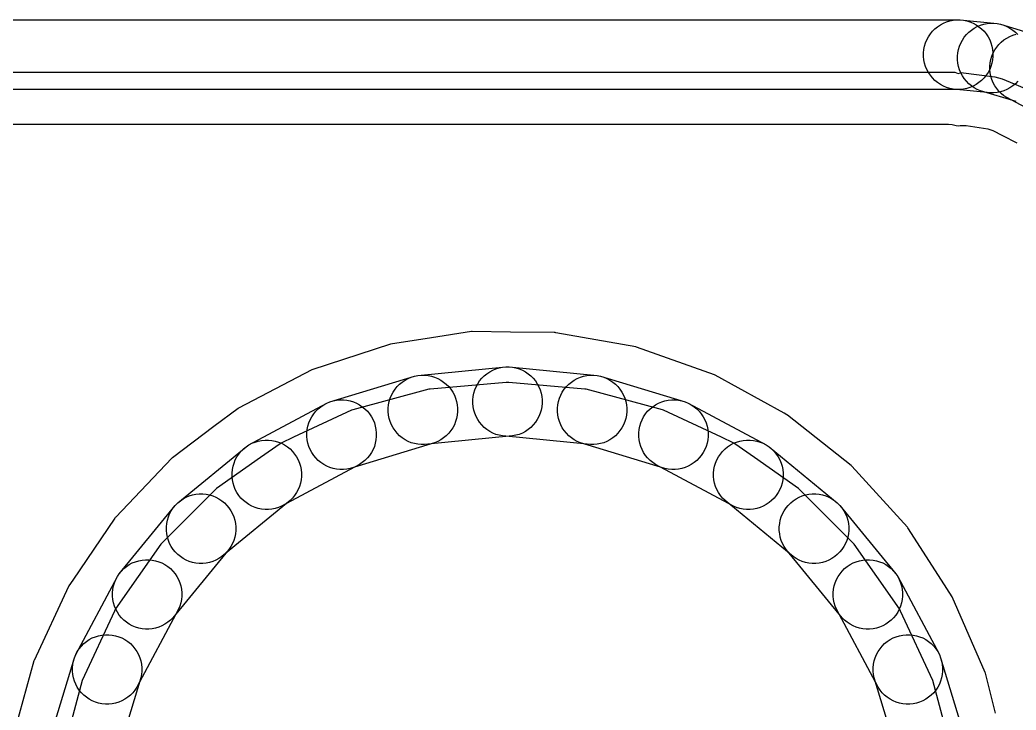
# Model space of a CAD drawing. Extents: x 124579 to 173950, y -108350 to -87650.
# Drawn here: x 167444 to 170317, y -89639 to -87650 of the extents above; entities that cross this region are included whole.
import ezdxf

# ---------------------------------------------------------------- set-up
doc = ezdxf.new("R2010")
doc.units = 0
for name, color, linetype in [('L2D0_Cu1', 1, 'CONTINUOUS'), ('L4D0_Cu2', 2, 'CONTINUOUS'), ('L7D0_Profile1', 3, 'CONTINUOUS')]:
    doc.layers.add(name, color=color, linetype=linetype)

msp = doc.modelspace()

# ---------------------------------------------------------------- linework, layer by layer
at = {"layer": 'L2D0_Cu1'}
for points in [[(133877.877, -87950.5), (170121.657, -87950.5), (170132.638, -87951.746), (170144.265, -87954.42), (170144.266, -87954.42), (170149.641, -87955.656), (170155.022, -87954.439), (170160.539, -87954.448), (170160.539, -87954.454), (170172.486, -87954.062), (170234.89, -87963.946), (170249.466, -87968.682), (170277.451, -87982.941), (170319.126, -88004.175)], [(170257.217, -89647.983), (170228.311, -89532.902), (170228.31, -89532.9), (170227.821, -89530.952), (170132.712, -89312.216), (170101.656, -89264.211), (170004.247, -89113.638), (170004.243, -89113.633), (170003.155, -89111.951), (169842.629, -88935.536), (169841.056, -88934.294), (169841.052, -88934.29), (169657.024, -88788.954), (169655.445, -88787.707), (169648.135, -88783.672), (169448.391, -88673.407), (169448.385, -88673.405), (169446.631, -88672.436), (169221.794, -88592.817), (169219.821, -88592.466), (169219.819, -88592.465), (168988.95, -88551.34), (168988.946, -88551.34), (168986.972, -88550.988), (168984.964, -88550.963), (168984.959, -88550.963), (168858.166, -88549.414), (168748.471, -88548.074), (168746.479, -88548.379), (168746.477, -88548.379), (168630.584, -88566.114), (168512.698, -88584.153), (168285.982, -88658.255), (168074.414, -88768.39), (168072.806, -88769.598), (168072.805, -88769.598), (168003.419, -88821.695), (167883.675, -88911.602), (167882.281, -88913.061), (167720.275, -89082.589), (167720.272, -89082.593), (167718.887, -89084.042), (167717.759, -89085.695), (167717.757, -89085.698), (167595.984, -89264.211), (167584.475, -89281.082), (167583.63, -89282.903), (167583.628, -89282.906), (167484.899, -89495.6), (167484.897, -89495.605), (167484.051, -89497.428), (167420.309, -89727.272)]]:
    msp.add_lwpolyline(points, dxfattribs=at)
at = {"layer": 'L4D0_Cu2'}
for points in [[(133876.43, -87800.5), (170139.955, -87800.5), (170150, -87804.661), (170156.435, -87801.996), (170157.5, -87802.437), (170157.623, -87801.504), (170255.049, -87814.33), (170276.861, -87820.175), (170364.228, -87856.364)], [(133877.877, -87950.5), (170121.657, -87950.5), (170132.638, -87951.746), (170144.265, -87954.42), (170144.266, -87954.42), (170149.641, -87955.656), (170155.022, -87954.439), (170160.539, -87954.448), (170160.539, -87954.454), (170172.486, -87954.062), (170234.89, -87963.946), (170249.466, -87968.682), (170277.451, -87982.941), (170319.126, -88004.175)], [(170257.217, -89647.983), (170228.311, -89532.902), (170228.31, -89532.9), (170227.821, -89530.952), (170132.712, -89312.216), (170101.656, -89264.211), (170004.247, -89113.638), (170004.243, -89113.633), (170003.155, -89111.951), (169842.629, -88935.536), (169841.056, -88934.294), (169841.052, -88934.29), (169657.024, -88788.954), (169655.445, -88787.707), (169648.135, -88783.672), (169448.391, -88673.407), (169448.385, -88673.405), (169446.631, -88672.436), (169221.794, -88592.817), (169219.821, -88592.466), (169219.819, -88592.465), (168988.95, -88551.34), (168988.946, -88551.34), (168986.972, -88550.988), (168984.964, -88550.963), (168984.959, -88550.963), (168858.166, -88549.414), (168748.471, -88548.074), (168746.479, -88548.379), (168746.477, -88548.379), (168630.584, -88566.114), (168512.698, -88584.153), (168285.982, -88658.255), (168074.414, -88768.39), (168072.806, -88769.598), (168072.805, -88769.598), (168003.419, -88821.695), (167883.675, -88911.602), (167882.281, -88913.061), (167720.275, -89082.589), (167720.272, -89082.593), (167718.887, -89084.042), (167717.759, -89085.695), (167717.757, -89085.698), (167595.984, -89264.211), (167584.475, -89281.082), (167583.63, -89282.903), (167583.628, -89282.906), (167484.899, -89495.6), (167484.897, -89495.605), (167484.051, -89497.428), (167420.309, -89727.272)], [(170135.635, -89773.308), (170076.739, -89553.504), (169983.588, -89353.741), (169982.162, -89350.684), (169982.161, -89350.683), (169980.568, -89347.266), (169850.047, -89160.861), (169689.139, -88999.953), (169562.598, -88911.349), (169505.825, -88871.596), (169505.822, -88871.594), (169502.734, -88869.432), (169467.155, -88852.841), (169299.917, -88774.856), (169299.915, -88774.855), (169296.496, -88773.261), (169076.692, -88714.365), (169072.936, -88714.036), (169072.934, -88714.036), (168853.76, -88694.861), (168850, -88694.532), (168846.24, -88694.861), (168627.066, -88714.036), (168627.064, -88714.036), (168623.308, -88714.365), (168403.504, -88773.261), (168400.085, -88774.855), (168400.083, -88774.856), (168232.845, -88852.841), (168197.266, -88869.432), (168194.178, -88871.594), (168194.175, -88871.596), (168137.402, -88911.349), (168010.861, -88999.953), (167849.953, -89160.861), (167719.432, -89347.266), (167717.839, -89350.683), (167717.838, -89350.684), (167716.413, -89353.741), (167623.261, -89553.504), (167564.365, -89773.308)]]:
    msp.add_lwpolyline(points, dxfattribs=at)
at = {"layer": 'L7D0_Profile1'}
for points in [[(133845.087, -87650), (170154.913, -87650), (170164.691, -87650.963), (170174.327, -87652.88), (170183.73, -87655.732), (170192.807, -87659.492), (170201.472, -87664.124), (170209.642, -87669.582), (170217.237, -87675.816), (170224.184, -87682.763), (170230.418, -87690.358), (170235.876, -87698.528), (170240.508, -87707.193), (170244.268, -87716.27), (170247.12, -87725.673), (170249.037, -87735.309), (170250, -87745.087), (170250, -87754.913), (170249.037, -87764.691), (170247.12, -87774.327), (170244.268, -87783.73), (170240.508, -87792.807), (170235.876, -87801.472), (170230.418, -87809.642), (170224.184, -87817.237), (170217.237, -87824.184), (170209.642, -87830.418), (170201.472, -87835.876), (170192.807, -87840.508), (170183.73, -87844.268), (170174.327, -87847.12), (170164.691, -87849.037), (170154.913, -87850), (133845.087, -87850)], [(170321.729, -87826.844), (170314.782, -87833.791), (170307.187, -87840.025), (170299.017, -87845.483), (170290.352, -87850.115), (170281.275, -87853.875), (170271.872, -87856.727), (170262.236, -87858.644), (170252.458, -87859.607), (170242.632, -87859.607), (170135.309, -87849.037), (170125.673, -87847.12), (170116.27, -87844.268), (170107.193, -87840.508), (170098.528, -87835.876), (170090.358, -87830.417), (170082.763, -87824.184), (170075.815, -87817.237), (170069.582, -87809.641), (170064.124, -87801.472), (170059.492, -87792.807), (170055.732, -87783.729), (170052.88, -87774.327), (170050.963, -87764.69), (170050, -87754.912), (170050, -87745.087), (170050.963, -87735.309), (170052.88, -87725.672), (170055.732, -87716.27), (170059.492, -87707.193), (170064.124, -87698.527), (170069.582, -87690.358), (170075.815, -87682.763), (170082.763, -87675.815), (170090.358, -87669.582), (170098.528, -87664.123), (170107.193, -87659.492), (170116.27, -87655.732), (170125.673, -87652.88), (170135.309, -87650.963), (170145.087, -87650), (170154.913, -87650), (170262.236, -87660.57), (170271.872, -87662.487), (170281.275, -87665.339), (170290.352, -87669.099), (170299.017, -87673.731), (170307.187, -87679.189), (170314.782, -87685.423), (170321.729, -87692.37)], [(170317.015, -87885.18), (170213.816, -87853.875), (170204.738, -87850.115), (170196.073, -87845.483), (170187.904, -87840.025), (170180.309, -87833.792), (170173.361, -87826.844), (170167.128, -87819.249), (170161.669, -87811.079), (170157.037, -87802.414), (170153.277, -87793.337), (170150.425, -87783.934), (170148.508, -87774.298), (170147.545, -87764.52), (170147.545, -87754.694), (170148.508, -87744.916), (170150.425, -87735.28), (170153.277, -87725.878), (170157.037, -87716.8), (170161.669, -87708.135), (170167.128, -87699.965), (170173.361, -87692.37), (170180.309, -87685.423), (170187.904, -87679.19), (170196.073, -87673.731), (170204.738, -87669.099), (170213.816, -87665.339), (170223.218, -87662.487), (170232.855, -87660.57), (170242.633, -87659.607), (170252.458, -87659.607), (170262.236, -87660.57), (170271.873, -87662.487), (170375.072, -87693.792)], [(170384.978, -87924.773), (170289.869, -87873.936), (170281.7, -87868.478), (170274.105, -87862.245), (170267.157, -87855.297), (170260.924, -87847.702), (170255.465, -87839.532), (170250.834, -87830.867), (170247.074, -87821.79), (170244.221, -87812.387), (170242.305, -87802.751), (170241.342, -87792.973), (170241.342, -87783.147), (170242.305, -87773.369), (170244.221, -87763.733), (170247.074, -87754.33), (170250.834, -87745.253), (170255.465, -87736.588), (170260.924, -87728.418), (170267.157, -87720.823), (170274.105, -87713.876), (170281.7, -87707.642), (170289.869, -87702.184), (170298.535, -87697.552), (170307.612, -87693.792), (170317.014, -87690.94)], [(167526.899, -89731.81), (167600.883, -89487.916), (167604.643, -89478.839), (167609.275, -89470.174), (167614.733, -89462.004), (167620.967, -89454.409), (167627.914, -89447.462), (167635.509, -89441.228), (167643.679, -89435.77), (167652.344, -89431.138), (167661.421, -89427.378), (167670.824, -89424.526), (167680.46, -89422.609), (167690.238, -89421.646), (167700.064, -89421.646), (167709.842, -89422.609), (167719.478, -89424.526), (167728.881, -89427.378), (167737.958, -89431.138), (167746.623, -89435.77), (167754.793, -89441.228), (167762.388, -89447.462), (167769.335, -89454.409), (167775.569, -89462.004), (167781.027, -89470.174), (167785.659, -89478.839), (167789.419, -89487.916), (167792.271, -89497.319), (167794.188, -89506.955), (167795.151, -89516.733), (167795.151, -89526.559), (167794.188, -89536.337), (167792.271, -89545.973), (167718.287, -89789.867)], [(169981.714, -89789.867), (169907.73, -89545.973), (169905.813, -89536.336), (169904.85, -89526.558), (169904.85, -89516.733), (169905.813, -89506.955), (169907.73, -89497.318), (169910.582, -89487.916), (169914.342, -89478.839), (169918.974, -89470.173), (169924.432, -89462.004), (169930.665, -89454.409), (169937.613, -89447.461), (169945.208, -89441.228), (169953.378, -89435.769), (169962.043, -89431.138), (169971.12, -89427.378), (169980.522, -89424.526), (169990.159, -89422.609), (169999.937, -89421.646), (170009.763, -89421.646), (170019.541, -89422.609), (170029.177, -89424.526), (170038.579, -89427.378), (170047.657, -89431.138), (170056.322, -89435.769), (170064.492, -89441.228), (170072.087, -89447.461), (170079.034, -89454.409), (170085.267, -89462.004), (170090.726, -89470.173), (170095.358, -89478.839), (170099.118, -89487.916), (170173.102, -89731.81)]]:
    msp.add_lwpolyline(points, dxfattribs=at)
for points in [[(168601.224, -88874.018), (168591.446, -88873.055), (168581.81, -88871.139), (168572.407, -88868.286), (168563.33, -88864.526), (168554.665, -88859.895), (168546.495, -88854.436), (168538.9, -88848.203), (168531.953, -88841.255), (168525.719, -88833.66), (168520.261, -88825.491), (168515.629, -88816.825), (168511.869, -88807.748), (168509.017, -88798.346), (168507.1, -88788.709), (168506.137, -88778.931), (168506.137, -88769.106), (168507.1, -88759.328), (168509.017, -88749.691), (168511.869, -88740.289), (168515.629, -88731.211), (168520.261, -88722.546), (168525.719, -88714.377), (168531.953, -88706.782), (168538.9, -88699.834), (168546.495, -88693.601), (168554.665, -88688.142), (168563.33, -88683.51), (168572.407, -88679.75), (168581.81, -88676.898), (168591.446, -88674.981), (168845.087, -88650), (168854.913, -88650), (168864.691, -88650.963), (168874.327, -88652.88), (168883.73, -88655.732), (168892.807, -88659.492), (168901.472, -88664.124), (168909.642, -88669.582), (168917.237, -88675.816), (168924.184, -88682.763), (168930.418, -88690.358), (168935.876, -88698.528), (168940.508, -88707.193), (168944.268, -88716.27), (168947.12, -88725.673), (168949.037, -88735.309), (168950, -88745.087), (168950, -88754.913), (168949.037, -88764.691), (168947.12, -88774.327), (168944.268, -88783.73), (168940.508, -88792.807), (168935.876, -88801.472), (168930.418, -88809.642), (168924.184, -88817.237), (168917.237, -88824.184), (168909.642, -88830.418), (168901.472, -88835.876), (168892.807, -88840.508), (168883.73, -88844.268), (168874.327, -88847.12), (168864.691, -88849.037), (168611.05, -88874.018)], [(169088.95, -88874.018), (168835.309, -88849.037), (168825.673, -88847.12), (168816.27, -88844.268), (168807.193, -88840.508), (168798.528, -88835.876), (168790.358, -88830.417), (168782.763, -88824.184), (168775.816, -88817.236), (168769.582, -88809.641), (168764.124, -88801.472), (168759.492, -88792.807), (168755.732, -88783.729), (168752.88, -88774.327), (168750.963, -88764.69), (168750, -88754.912), (168750, -88745.087), (168750.963, -88735.309), (168752.88, -88725.672), (168755.732, -88716.27), (168759.492, -88707.193), (168764.124, -88698.527), (168769.582, -88690.358), (168775.816, -88682.763), (168782.763, -88675.815), (168790.358, -88669.582), (168798.528, -88664.123), (168807.193, -88659.492), (168816.27, -88655.732), (168825.673, -88652.879), (168835.309, -88650.963), (168845.087, -88650), (168854.913, -88650), (169108.554, -88674.981), (169118.19, -88676.898), (169127.593, -88679.75), (169136.67, -88683.51), (169145.335, -88688.142), (169153.505, -88693.6), (169161.1, -88699.834), (169168.047, -88706.781), (169174.281, -88714.376), (169179.739, -88722.546), (169184.371, -88731.211), (169188.131, -88740.288), (169190.983, -88749.691), (169192.9, -88759.327), (169193.863, -88769.105), (169193.863, -88778.931), (169192.9, -88788.709), (169190.983, -88798.345), (169188.131, -88807.748), (169184.371, -88816.825), (169179.739, -88825.49), (169174.281, -88833.66), (169168.047, -88841.255), (169161.1, -88848.202), (169153.505, -88854.436), (169145.335, -88859.894), (169136.67, -88864.526), (169127.593, -88868.286), (169118.19, -88871.138), (169108.554, -88873.055), (169098.776, -88874.018)], [(168366.733, -88945.15), (168356.955, -88944.187), (168347.318, -88942.27), (168337.916, -88939.418), (168328.839, -88935.658), (168320.173, -88931.026), (168312.004, -88925.568), (168304.409, -88919.335), (168297.461, -88912.387), (168291.228, -88904.792), (168285.769, -88896.622), (168281.138, -88887.957), (168277.378, -88878.88), (168274.526, -88869.478), (168272.609, -88859.841), (168271.646, -88850.063), (168271.646, -88840.237), (168272.609, -88830.459), (168274.526, -88820.823), (168277.378, -88811.421), (168281.138, -88802.343), (168285.769, -88793.678), (168291.228, -88785.508), (168297.461, -88777.913), (168304.409, -88770.966), (168312.004, -88764.733), (168320.173, -88759.274), (168328.839, -88754.642), (168337.916, -88750.882), (168581.81, -88676.898), (168591.446, -88674.981), (168601.224, -88674.018), (168611.05, -88674.018), (168620.828, -88674.981), (168630.464, -88676.898), (168639.867, -88679.75), (168648.944, -88683.51), (168657.609, -88688.142), (168665.779, -88693.6), (168673.374, -88699.834), (168680.321, -88706.781), (168686.555, -88714.376), (168692.013, -88722.546), (168696.645, -88731.211), (168700.405, -88740.288), (168703.257, -88749.691), (168705.174, -88759.327), (168706.137, -88769.105), (168706.137, -88778.931), (168705.174, -88788.709), (168703.257, -88798.345), (168700.405, -88807.748), (168696.645, -88816.825), (168692.013, -88825.49), (168686.555, -88833.66), (168680.321, -88841.255), (168673.374, -88848.202), (168665.779, -88854.436), (168657.609, -88859.894), (168648.944, -88864.526), (168639.867, -88868.286), (168395.973, -88942.27), (168386.336, -88944.187), (168376.558, -88945.15)], [(169323.441, -88945.151), (169313.663, -88944.188), (169304.027, -88942.271), (169060.133, -88868.287), (169051.056, -88864.527), (169042.39, -88859.895), (169034.221, -88854.436), (169026.626, -88848.203), (169019.678, -88841.256), (169013.445, -88833.661), (169007.986, -88825.491), (169003.355, -88816.826), (168999.595, -88807.748), (168996.743, -88798.346), (168994.826, -88788.71), (168993.863, -88778.932), (168993.863, -88769.106), (168994.826, -88759.328), (168996.743, -88749.691), (168999.595, -88740.289), (169003.355, -88731.212), (169007.986, -88722.547), (169013.445, -88714.377), (169019.678, -88706.782), (169026.626, -88699.834), (169034.221, -88693.601), (169042.39, -88688.143), (169051.056, -88683.511), (169060.133, -88679.751), (169069.535, -88676.899), (169079.172, -88674.982), (169088.95, -88674.019), (169098.775, -88674.019), (169108.553, -88674.982), (169118.19, -88676.899), (169362.084, -88750.883), (169371.161, -88754.643), (169379.826, -88759.275), (169387.996, -88764.733), (169395.591, -88770.967), (169402.538, -88777.914), (169408.772, -88785.509), (169414.23, -88793.679), (169418.862, -88802.344), (169422.622, -88811.421), (169425.474, -88820.824), (169427.391, -88830.46), (169428.354, -88840.238), (169428.354, -88850.064), (169427.391, -88859.842), (169425.474, -88869.478), (169422.622, -88878.881), (169418.862, -88887.958), (169414.23, -88896.623), (169408.772, -88904.793), (169402.538, -88912.388), (169395.591, -88919.335), (169387.996, -88925.569), (169379.826, -88931.027), (169371.161, -88935.659), (169362.084, -88939.419), (169352.681, -88942.271), (169343.045, -88944.188), (169333.267, -88945.151)], [(168150.625, -89060.663), (168140.847, -89059.7), (168131.21, -89057.784), (168121.808, -89054.931), (168112.73, -89051.171), (168104.065, -89046.54), (168095.896, -89041.081), (168088.301, -89034.848), (168081.353, -89027.9), (168075.12, -89020.305), (168069.661, -89012.136), (168065.03, -89003.47), (168061.27, -88994.393), (168058.417, -88984.991), (168056.501, -88975.354), (168055.537, -88965.576), (168055.537, -88955.751), (168056.501, -88945.973), (168058.417, -88936.336), (168061.27, -88926.934), (168065.03, -88917.856), (168069.661, -88909.191), (168075.12, -88901.022), (168081.353, -88893.427), (168088.301, -88886.479), (168095.896, -88880.246), (168104.065, -88874.787), (168328.839, -88754.643), (168337.916, -88750.883), (168347.319, -88748.031), (168356.955, -88746.114), (168366.733, -88745.151), (168376.559, -88745.151), (168386.337, -88746.114), (168395.973, -88748.031), (168405.376, -88750.883), (168414.453, -88754.643), (168423.118, -88759.275), (168431.288, -88764.733), (168438.883, -88770.967), (168445.83, -88777.914), (168452.064, -88785.509), (168457.522, -88793.679), (168462.154, -88802.344), (168465.914, -88811.421), (168468.766, -88820.824), (168470.683, -88830.46), (168471.646, -88840.238), (168471.646, -88850.064), (168470.683, -88859.842), (168468.766, -88869.478), (168465.914, -88878.881), (168462.154, -88887.958), (168457.522, -88896.623), (168452.064, -88904.793), (168445.83, -88912.388), (168438.883, -88919.335), (168431.288, -88925.569), (168423.118, -88931.027), (168198.345, -89051.171), (168189.267, -89054.931), (168179.865, -89057.784), (168170.228, -89059.7), (168160.45, -89060.663)], [(169539.55, -89060.663), (169529.772, -89059.7), (169520.136, -89057.783), (169510.733, -89054.931), (169501.656, -89051.171), (169276.882, -88931.027), (169268.713, -88925.568), (169261.118, -88919.335), (169254.17, -88912.387), (169247.937, -88904.792), (169242.478, -88896.623), (169237.847, -88887.958), (169234.087, -88878.88), (169231.234, -88869.478), (169229.318, -88859.841), (169228.354, -88850.063), (169228.354, -88840.238), (169229.318, -88830.46), (169231.234, -88820.823), (169234.087, -88811.421), (169237.847, -88802.344), (169242.478, -88793.678), (169247.937, -88785.509), (169254.17, -88777.914), (169261.118, -88770.966), (169268.713, -88764.733), (169276.882, -88759.274), (169285.547, -88754.643), (169294.625, -88750.883), (169304.027, -88748.03), (169313.664, -88746.114), (169323.442, -88745.151), (169333.267, -88745.151), (169343.045, -88746.114), (169352.682, -88748.03), (169362.084, -88750.883), (169371.162, -88754.643), (169595.935, -88874.787), (169604.105, -88880.245), (169611.7, -88886.479), (169618.647, -88893.426), (169624.881, -88901.021), (169630.339, -88909.191), (169634.971, -88917.856), (169638.731, -88926.933), (169641.583, -88936.336), (169643.5, -88945.972), (169644.463, -88955.75), (169644.463, -88965.576), (169643.5, -88975.354), (169641.583, -88984.99), (169638.731, -88994.393), (169634.971, -89003.47), (169630.339, -89012.135), (169624.881, -89020.305), (169618.647, -89027.9), (169611.7, -89034.847), (169604.105, -89041.081), (169595.935, -89046.539), (169587.27, -89051.171), (169578.193, -89054.931), (169568.79, -89057.783), (169559.154, -89059.7), (169549.376, -89060.663)], [(167961.204, -89216.117), (167951.426, -89215.153), (167941.789, -89213.237), (167932.387, -89210.384), (167923.309, -89206.624), (167914.644, -89201.993), (167906.475, -89196.534), (167898.879, -89190.301), (167891.932, -89183.353), (167885.699, -89175.758), (167880.24, -89167.589), (167875.608, -89158.924), (167871.848, -89149.846), (167868.996, -89140.444), (167867.079, -89130.807), (167866.116, -89121.029), (167866.116, -89111.204), (167867.079, -89101.426), (167868.996, -89091.789), (167871.848, -89082.387), (167875.608, -89073.309), (167880.24, -89064.644), (167885.699, -89056.475), (167891.932, -89048.88), (167898.879, -89041.932), (168095.895, -88880.245), (168104.065, -88874.787), (168112.73, -88870.155), (168121.807, -88866.395), (168131.21, -88863.543), (168140.846, -88861.626), (168150.624, -88860.663), (168160.45, -88860.663), (168170.228, -88861.626), (168179.864, -88863.543), (168189.267, -88866.395), (168198.344, -88870.155), (168207.009, -88874.787), (168215.179, -88880.245), (168222.774, -88886.479), (168229.721, -88893.426), (168235.955, -88901.021), (168241.413, -88909.191), (168246.045, -88917.856), (168249.805, -88926.933), (168252.657, -88936.336), (168254.574, -88945.972), (168255.537, -88955.75), (168255.537, -88965.576), (168254.574, -88975.354), (168252.657, -88984.99), (168249.805, -88994.393), (168246.045, -89003.47), (168241.413, -89012.135), (168235.955, -89020.305), (168229.721, -89027.9), (168222.774, -89034.847), (168025.758, -89196.534), (168017.589, -89201.993), (168008.923, -89206.624), (167999.846, -89210.384), (167990.444, -89213.237), (167980.807, -89215.153), (167971.029, -89216.117)], [(169728.97, -89216.117), (169719.192, -89215.154), (169709.556, -89213.237), (169700.153, -89210.385), (169691.076, -89206.625), (169682.411, -89201.993), (169674.241, -89196.535), (169477.225, -89034.848), (169470.278, -89027.9), (169464.045, -89020.305), (169458.586, -89012.136), (169453.954, -89003.471), (169450.194, -88994.393), (169447.342, -88984.991), (169445.425, -88975.354), (169444.462, -88965.576), (169444.462, -88955.751), (169445.425, -88945.973), (169447.342, -88936.336), (169450.194, -88926.934), (169453.954, -88917.856), (169458.586, -88909.191), (169464.045, -88901.022), (169470.278, -88893.427), (169477.225, -88886.479), (169484.821, -88880.246), (169492.99, -88874.787), (169501.655, -88870.156), (169510.733, -88866.396), (169520.135, -88863.543), (169529.772, -88861.627), (169539.55, -88860.663), (169549.375, -88860.663), (169559.153, -88861.627), (169568.79, -88863.543), (169578.192, -88866.396), (169587.269, -88870.156), (169595.935, -88874.787), (169604.104, -88880.246), (169801.12, -89041.933), (169808.067, -89048.88), (169814.301, -89056.475), (169819.759, -89064.645), (169824.391, -89073.31), (169828.151, -89082.387), (169831.003, -89091.79), (169832.92, -89101.426), (169833.883, -89111.204), (169833.883, -89121.03), (169832.92, -89130.808), (169831.003, -89140.444), (169828.151, -89149.847), (169824.391, -89158.924), (169819.759, -89167.589), (169814.301, -89175.759), (169808.067, -89183.354), (169801.12, -89190.301), (169793.525, -89196.535), (169785.355, -89201.993), (169776.69, -89206.625), (169767.613, -89210.385), (169758.21, -89213.237), (169748.574, -89215.154), (169738.796, -89216.117)], [(167805.751, -89405.538), (167795.973, -89404.575), (167786.336, -89402.658), (167776.934, -89399.806), (167767.856, -89396.046), (167759.191, -89391.414), (167751.022, -89385.955), (167743.427, -89379.722), (167736.479, -89372.775), (167730.246, -89365.179), (167724.787, -89357.01), (167720.156, -89348.345), (167716.396, -89339.267), (167713.543, -89329.865), (167711.627, -89320.228), (167710.663, -89310.45), (167710.663, -89300.625), (167711.627, -89290.847), (167713.543, -89281.21), (167716.396, -89271.808), (167720.156, -89262.731), (167724.787, -89254.065), (167730.246, -89245.896), (167891.933, -89048.88), (167898.88, -89041.933), (167906.475, -89035.699), (167914.645, -89030.241), (167923.31, -89025.609), (167932.387, -89021.849), (167941.79, -89018.997), (167951.426, -89017.08), (167961.204, -89016.117), (167971.03, -89016.117), (167980.808, -89017.08), (167990.444, -89018.997), (167999.847, -89021.849), (168008.924, -89025.609), (168017.589, -89030.241), (168025.759, -89035.699), (168033.354, -89041.933), (168040.301, -89048.88), (168046.535, -89056.475), (168051.993, -89064.645), (168056.625, -89073.31), (168060.385, -89082.387), (168063.237, -89091.79), (168065.154, -89101.426), (168066.117, -89111.204), (168066.117, -89121.03), (168065.154, -89130.808), (168063.237, -89140.444), (168060.385, -89149.847), (168056.625, -89158.924), (168051.993, -89167.589), (168046.535, -89175.759), (167884.848, -89372.775), (167877.9, -89379.722), (167870.305, -89385.955), (167862.136, -89391.414), (167853.471, -89396.046), (167844.393, -89399.806), (167834.991, -89402.658), (167825.354, -89404.575), (167815.576, -89405.538)], [(169884.424, -89405.537), (169874.646, -89404.574), (169865.01, -89402.657), (169855.607, -89399.805), (169846.53, -89396.045), (169837.865, -89391.413), (169829.695, -89385.955), (169822.1, -89379.721), (169815.153, -89372.774), (169653.466, -89175.758), (169648.007, -89167.589), (169643.376, -89158.923), (169639.616, -89149.846), (169636.763, -89140.444), (169634.847, -89130.807), (169633.883, -89121.029), (169633.883, -89111.204), (169634.847, -89101.426), (169636.763, -89091.789), (169639.616, -89082.387), (169643.376, -89073.309), (169648.007, -89064.644), (169653.466, -89056.475), (169659.699, -89048.879), (169666.647, -89041.932), (169674.242, -89035.699), (169682.411, -89030.24), (169691.076, -89025.608), (169700.154, -89021.848), (169709.556, -89018.996), (169719.193, -89017.079), (169728.971, -89016.116), (169738.796, -89016.116), (169748.574, -89017.079), (169758.211, -89018.996), (169767.613, -89021.848), (169776.691, -89025.608), (169785.356, -89030.24), (169793.525, -89035.699), (169801.12, -89041.932), (169808.068, -89048.879), (169969.755, -89245.895), (169975.213, -89254.065), (169979.845, -89262.73), (169983.605, -89271.807), (169986.457, -89281.21), (169988.374, -89290.846), (169989.337, -89300.624), (169989.337, -89310.45), (169988.374, -89320.228), (169986.457, -89329.864), (169983.605, -89339.267), (169979.845, -89348.344), (169975.213, -89357.009), (169969.755, -89365.179), (169963.521, -89372.774), (169956.574, -89379.721), (169948.979, -89385.955), (169940.809, -89391.413), (169932.144, -89396.045), (169923.067, -89399.805), (169913.664, -89402.657), (169904.028, -89404.574), (169894.25, -89405.537)], [(167690.238, -89621.646), (167680.46, -89620.682), (167670.823, -89618.766), (167661.421, -89615.913), (167652.344, -89612.153), (167643.678, -89607.522), (167635.509, -89602.063), (167627.914, -89595.83), (167620.966, -89588.882), (167614.733, -89581.287), (167609.274, -89573.118), (167604.643, -89564.453), (167600.883, -89555.375), (167598.03, -89545.973), (167596.114, -89536.336), (167595.151, -89526.558), (167595.151, -89516.733), (167596.114, -89506.955), (167598.03, -89497.318), (167600.883, -89487.916), (167604.643, -89478.838), (167724.787, -89254.065), (167730.245, -89245.895), (167736.479, -89238.3), (167743.426, -89231.353), (167751.021, -89225.119), (167759.191, -89219.661), (167767.856, -89215.029), (167776.933, -89211.269), (167786.336, -89208.417), (167795.972, -89206.5), (167805.75, -89205.537), (167815.576, -89205.537), (167825.354, -89206.5), (167834.99, -89208.417), (167844.393, -89211.269), (167853.47, -89215.029), (167862.135, -89219.661), (167870.305, -89225.119), (167877.9, -89231.353), (167884.847, -89238.3), (167891.081, -89245.895), (167896.539, -89254.065), (167901.171, -89262.73), (167904.931, -89271.807), (167907.783, -89281.21), (167909.7, -89290.846), (167910.663, -89300.624), (167910.663, -89310.45), (167909.7, -89320.228), (167907.783, -89329.864), (167904.931, -89339.267), (167901.171, -89348.344), (167781.027, -89573.118), (167775.568, -89581.287), (167769.335, -89588.882), (167762.387, -89595.83), (167754.792, -89602.063), (167746.623, -89607.522), (167737.958, -89612.153), (167728.88, -89615.913), (167719.478, -89618.766), (167709.841, -89620.682), (167700.063, -89621.646)], [(169999.936, -89621.646), (169990.158, -89620.683), (169980.522, -89618.766), (169971.119, -89615.914), (169962.042, -89612.154), (169953.377, -89607.522), (169945.207, -89602.064), (169937.612, -89595.83), (169930.665, -89588.883), (169924.431, -89581.288), (169918.973, -89573.118), (169798.829, -89348.345), (169795.069, -89339.267), (169792.216, -89329.865), (169790.3, -89320.228), (169789.337, -89310.45), (169789.337, -89300.625), (169790.3, -89290.847), (169792.216, -89281.21), (169795.069, -89271.808), (169798.829, -89262.73), (169803.46, -89254.065), (169808.919, -89245.896), (169815.152, -89238.301), (169822.1, -89231.353), (169829.695, -89225.12), (169837.864, -89219.661), (169846.53, -89215.03), (169855.607, -89211.27), (169865.009, -89208.417), (169874.646, -89206.501), (169884.424, -89205.537), (169894.249, -89205.537), (169904.027, -89206.501), (169913.664, -89208.417), (169923.066, -89211.27), (169932.144, -89215.03), (169940.809, -89219.661), (169948.978, -89225.12), (169956.573, -89231.353), (169963.521, -89238.301), (169969.754, -89245.896), (169975.213, -89254.065), (170095.357, -89478.839), (170099.117, -89487.916), (170101.969, -89497.319), (170103.886, -89506.955), (170104.849, -89516.733), (170104.849, -89526.559), (170103.886, -89536.337), (170101.969, -89545.973), (170099.117, -89555.376), (170095.357, -89564.453), (170090.725, -89573.118), (170085.267, -89581.288), (170079.033, -89588.883), (170072.086, -89595.83), (170064.491, -89602.064), (170056.321, -89607.522), (170047.656, -89612.154), (170038.579, -89615.914), (170029.176, -89618.766), (170019.54, -89620.683), (170009.762, -89621.646)]]:
    msp.add_lwpolyline(points, close=True, dxfattribs=at)

doc.saveas('drawing.dxf')
